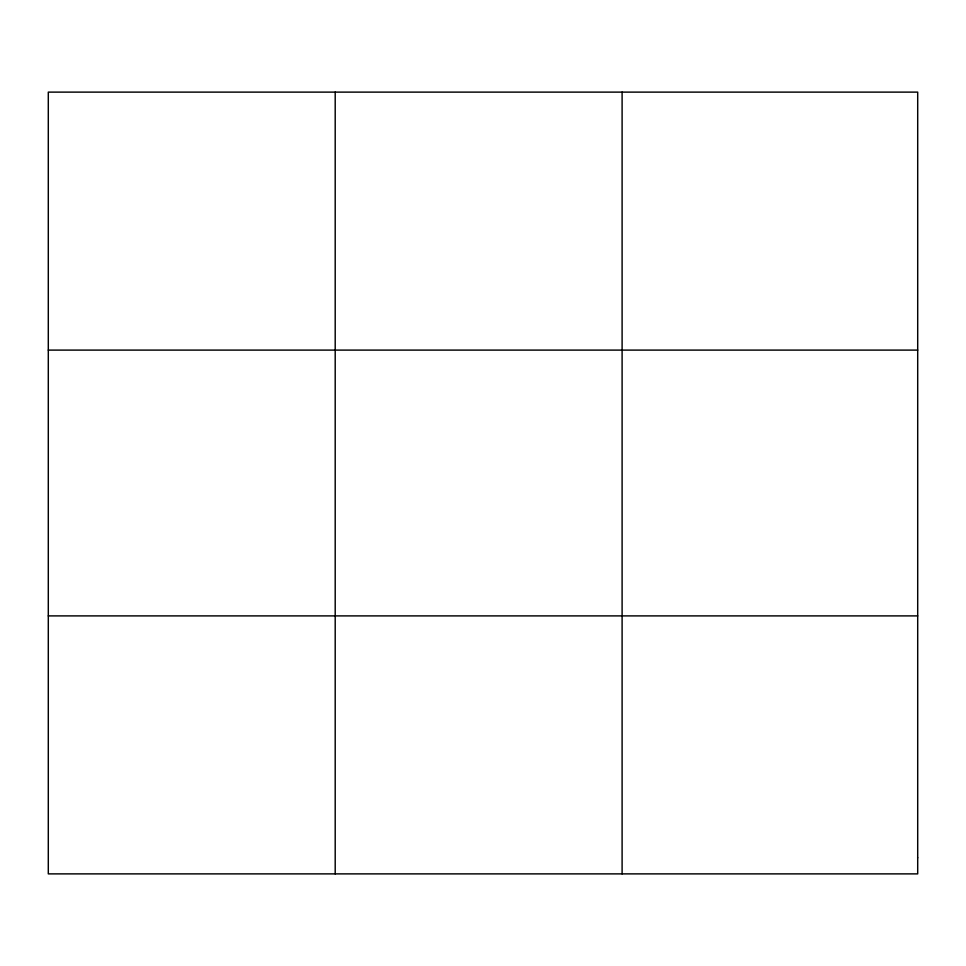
<?xml version="1.0" encoding="UTF-8"?>
<svg xmlns="http://www.w3.org/2000/svg" width="966" height="966" viewBox="0 0 966 966"><rect width="100%" height="100%" fill="white"/><g stroke="black" fill="none" stroke-linecap="round" stroke-linejoin="round"><path stroke-width="1.45" d="M335.202 873.88L335.202 92.12M48.3 350.103L917.7 350.103M48.3 615.897L917.7 615.897M622.104 92.12L622.104 873.88M917.7 857.76L917.7 873.88L48.3 873.88L48.3 92.12L917.7 92.12L917.7 857.76"/></g></svg>
